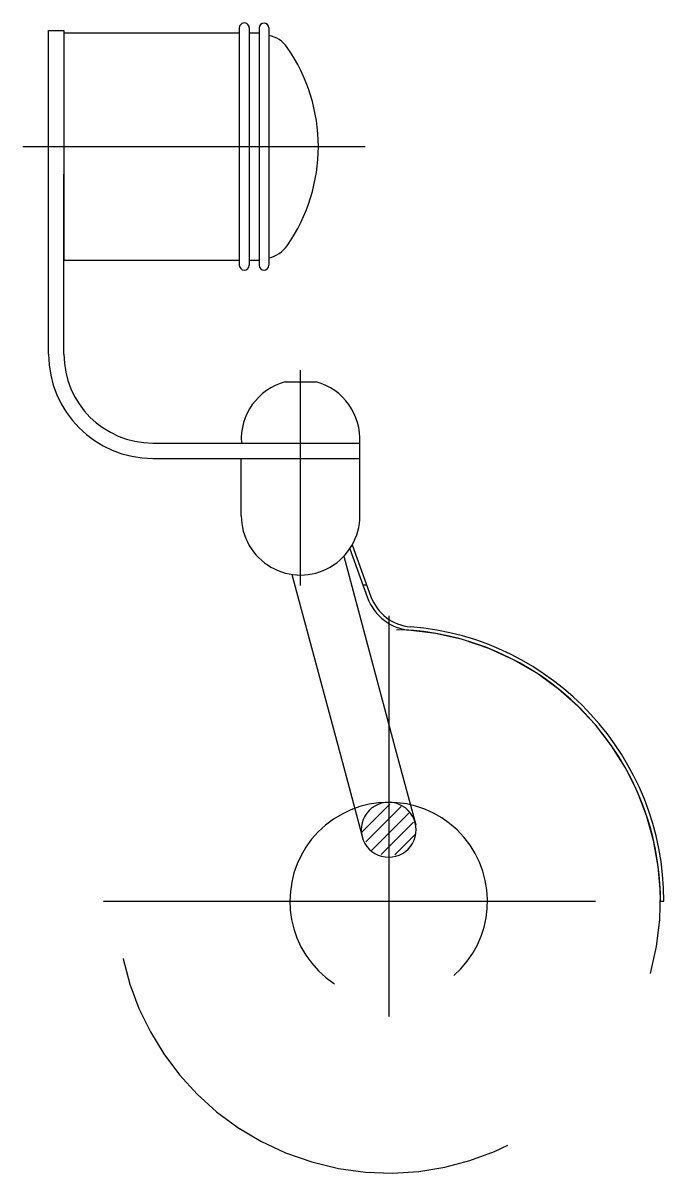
# Model space of a CAD drawing. Extents: x -930.081 to -929.949, y 0.543 to 0.776.
import ezdxf

# ---------------------------------------------------------------- set-up
doc = ezdxf.new("R2010")
doc.units = 0
doc.header["$LTSCALE"] = 0.2
doc.header["$MEASUREMENT"] = 0
for name, pattern in [('AXES', [0.5400000065565109, 0.300000011920929, -0.07999999821186066, 0.07999999821186066, -0.07999999821186066]), ('CACHE', [0.239999994635582, 0.119999997317791, -0.119999997317791]), ('CONTINU', [0]), ('DISCONTINU', [0.3250000029802323, 0.1749999970197678, -0.1500000059604645])]:
    doc.linetypes.add(name, pattern=pattern)
doc.layers.get('0').update_dxf_attribs({"linetype": 'CONTINUOUS'})
doc.layers.add('DECA_EIXOS', color=5, linetype='AXES')

msp = doc.modelspace()

# ---------------------------------------------------------------- linework, layer by layer
at = {"linetype": 'CONTINU'}
for points in [[(-930.0350095439697, 0.7751937098125101, 1.000024523661755), (-930.0370169158931, 0.7751937098572323)], [(-930.0309948331462, 0.7751937794549657, 0.999939858196538), (-930.0330022031521, 0.775193779542946)], [(-930.0273078606358, 0.7712499779055577, 0.190141287696218), (-930.0309948331462, 0.7736882236150182)], [(-930.0273029636387, 0.7309680086548809, 0.3152120515607431), (-930.0273078606358, 0.7712499779055577)], [(-930.0309948548974, 0.7285227146076394, 0.1905062897456914), (-930.0273029636387, 0.7309680086548809)], [(-930.0370169158934, 0.7270172073074156, 0.9999989782214208), (-930.0350095439695, 0.7270172073947068)], [(-930.033002203154, 0.7270172073074166, 0.9999989567366753), (-930.0309948331444, 0.7270172073515799)], [(-930.0757588827016, 0.7089509897871981, 0.4142135588546508), (-930.0545812872392, 0.6877733945792074)], [(-930.0726474768588, 0.708950970796321, 0.4142132503643998), (-930.0545812795818, 0.6908847927645917)], [(-930.0277328558911, 0.7033304180503129, 0.3574590870624354), (-930.0365803156872, 0.6908847768406985)], [(-930.012562308988, 0.6908847468407662, 0.3574597909966134), (-930.0214097667224, 0.7033304180503129)], [(-930.0366150781363, 0.6761307876206039, 1.000018664960795), (-930.0125272305214, 0.6761307817514279)], [(-930.0109468425101, 0.6594603784973773, 0.294159330538853), (-930.0023034516265, 0.6528700017797574)], [(-930.0102706955466, 0.6596861982492421, 0.2936438792226106), (-930.0022470400444, 0.6535803612142573)], [(-929.9514714799992, 0.5978219760953286, 0.3912862533061225), (-930.0023034516265, 0.6528700017797574)], [(-929.9507588777915, 0.5978409806427969, 0.3912872911414604), (-930.0022470400444, 0.6535803612142573)], [(-930.006673759905, 0.6179140722686648, 1.000645349928181), (-930.006673759905, 0.6067732243768862)], [(-930.006673759905, 0.6067732243768862, 1.001291116601764), (-930.006673759905, 0.6179140722686648)]]:
    msp.add_lwpolyline(points, format="xyb", dxfattribs=at)
for points in [[(-930.0757588827016, 0.7089509897871981), (-930.0757588750441, 0.7746919107907541)], [(-930.0757588750441, 0.7746919107907541), (-930.0726474749445, 0.7746919107907541)], [(-930.0726474826018, 0.7741900565030635), (-930.0370169155344, 0.7741900565030635)], [(-930.0726474749445, 0.7746919107907541), (-930.0726474787732, 0.7280208710072574)], [(-930.0370169158931, 0.7751937098572323), (-930.0370169158934, 0.7270172073074156)], [(-930.0350095519859, 0.7741900565030635), (-930.0330022031523, 0.7741900565030635)], [(-930.0350095439697, 0.7751937098125101), (-930.0350095439695, 0.7270172073947068)], [(-930.0330022031521, 0.775193779542946), (-930.033002203154, 0.7270172073074166)], [(-930.0309948331462, 0.7751937794549657), (-930.0309948331444, 0.7270172073515799)], [(-930.0726474768588, 0.708950970796321), (-930.0726474787732, 0.7454848764489649)], [(-930.0726474787732, 0.7280208710072574), (-930.0370169155344, 0.7280208710072574)], [(-930.0350095519859, 0.7280208710072574), (-930.033002203154, 0.7280208710072574)], [(-930.0277328558911, 0.7033304180503129), (-930.0214097667224, 0.7033304180503129)], [(-930.0545812795818, 0.6908847927645917), (-930.0245713151355, 0.690884787021526)], [(-930.0326007310425, 0.6908847870215005), (-930.0165418839135, 0.6908847870215005)], [(-930.0245713151355, 0.690884787021526), (-930.012562308988, 0.6908847468407662)], [(-930.0125271874462, 0.6877733945792074), (-930.012562308988, 0.6908847468407662)], [(-930.0545812872392, 0.6877733945792074), (-930.0125271874462, 0.6877733945792074)], [(-930.0366150781363, 0.6761307876206039), (-930.0366154351673, 0.6877734031938443)], [(-930.0125272305214, 0.6761307817514279), (-930.0125271874462, 0.6877733945792074)], [(-930.0145711536298, 0.6694181805412683), (-930.0109468425101, 0.6594603784973773)], [(-930.0140939418662, 0.670190516139519), (-930.0102706955466, 0.6596861982492421)], [(-930.0157897610231, 0.6678877936447655), (-930.0053326408886, 0.6288612850205431)], [(-930.0155890157212, 0.667138601882972), (-930.0151521858568, 0.6655083304266913)], [(-930.0263401413024, 0.6642172567078005), (-930.0160825131863, 0.6259808643942897)], [(-930.011898944675, 0.6620762810979681), (-930.011140611666, 0.6620762810979681)], [(-930.0053326408886, 0.6288612850205431), (-930.0011857614518, 0.6133388292730421)], [(-930.0160825131863, 0.6259808643942897), (-930.0119363602744, 0.6105072156819629)], [(-930.0112962821801, 0.6098811341129139), (-930.0041327712878, 0.6170446488339951)], [(-930.0081787484589, 0.6073210018581584), (-930.001627971803, 0.6138717900001842)], [(-929.9514714799992, 0.5978219760953286), (-929.9507588777915, 0.5978409806427969)]]:
    msp.add_lwpolyline(points, dxfattribs=at)
at = {"linetype": 'CACHE'}
for points in [[(-929.9534679553691, 0.5831292699449823, 172.5662902208119), (-929.9538232235778, 0.5819000622905871)], [(-929.9934699526771, 0.58272182987555, 78.43357251849781), (-929.9942577968345, 0.5820684378462732)]]:
    msp.add_lwpolyline(points, format="xyb", dxfattribs=at)
at = {"linetype": 'DISCONTINU'}
for points in [[(-930.0120567287241, 0.6119595167281573), (-930.0064381093839, 0.617578139897138)], [(-930.0102602313868, 0.6080783672361236), (-930.0025891738455, 0.6157494171169324)], [(-930.0054378849505, 0.6072230400359725), (-930.0011603032981, 0.6115006332888613)]]:
    msp.add_lwpolyline(points, dxfattribs=at)
at = {"layer": 'DECA_EIXOS'}
for points in [[(-930.0809577318433, 0.7511054637551605), (-930.0114543090796, 0.7511054637551605)], [(-930.0245713151355, 0.6619655380261569), (-930.0245713151355, 0.7057175875396009)], [(-930.006673759905, 0.6558033858276722), (-930.006673759905, 0.574421588646116)], [(-930.0646361536036, 0.5978409806427969), (-929.9487113585487, 0.5978409806427969)]]:
    msp.add_lwpolyline(points, dxfattribs=at)

doc.saveas('drawing.dxf')
